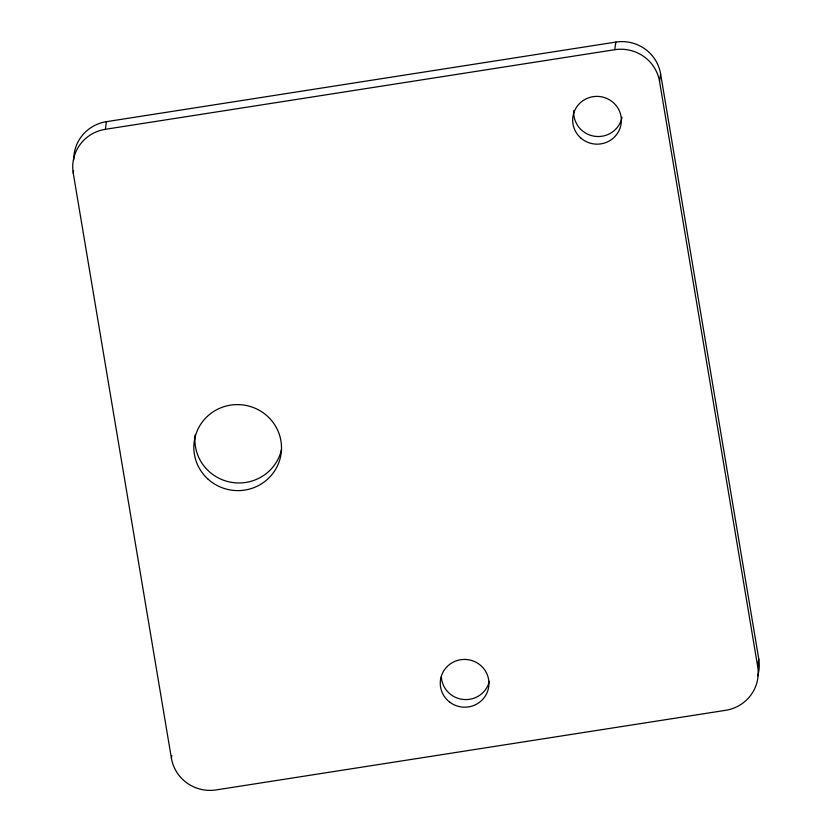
<?xml version="1.0" encoding="UTF-8"?>
<svg xmlns="http://www.w3.org/2000/svg" width="832" height="832" viewBox="0 0 832 832"><rect width="100%" height="100%" fill="white"/><g stroke="black" fill="none" stroke-linecap="round" stroke-linejoin="round"><path stroke-width="1.25" d="M73.778 159.744A38.979 38.21 7.9 0 1 106.413 121.68L615.826 42.078A38.979 38.21 7.9 0 1 660.598 73.819L758.763 658.934L757.702 666.567A38.979 38.21 7.9 0 1 725.587 710.32L216.174 789.922A38.979 38.21 7.9 0 1 171.402 758.181L73.237 173.066L73.59 170.529M73.237 173.066A38.979 38.21 7.9 0 1 105.352 129.314L106.413 121.68M171.402 758.181L171.746 755.643M757.702 666.567L659.547 81.442A38.979 38.21 7.9 0 0 614.765 49.702L615.826 42.078M659.547 81.442L660.598 73.819M105.352 129.314L614.765 49.702M758.763 658.934A38.979 38.21 7.9 0 1 757.702 675.906M281.549 449.322A43.846 42.983 7.9 0 1 231.535 482.352A43.846 42.983 7.9 0 1 195.177 434.782M489.372 681.273A24.357 23.878 7.9 0 1 441.355 676.894M621.993 117.26A24.357 23.878 7.9 0 1 594.714 136.282A24.357 23.878 7.9 0 1 573.81 110.427M208.187 479.284A43.846 42.983 7.9 0 0 280.498 456.955A43.846 42.983 7.9 0 0 224.286 406.578A43.846 42.983 7.9 0 0 208.187 479.284M449.654 702.083A24.357 23.878 7.9 0 0 488.727 686.722A24.357 23.878 7.9 0 0 455.447 661.128A24.357 23.878 7.9 0 0 449.654 702.083M581.09 138.258A24.357 23.878 7.9 0 0 620.932 124.894A24.357 23.878 7.9 0 0 589.014 97.666A24.357 23.878 7.9 0 0 581.09 138.258"/></g></svg>
